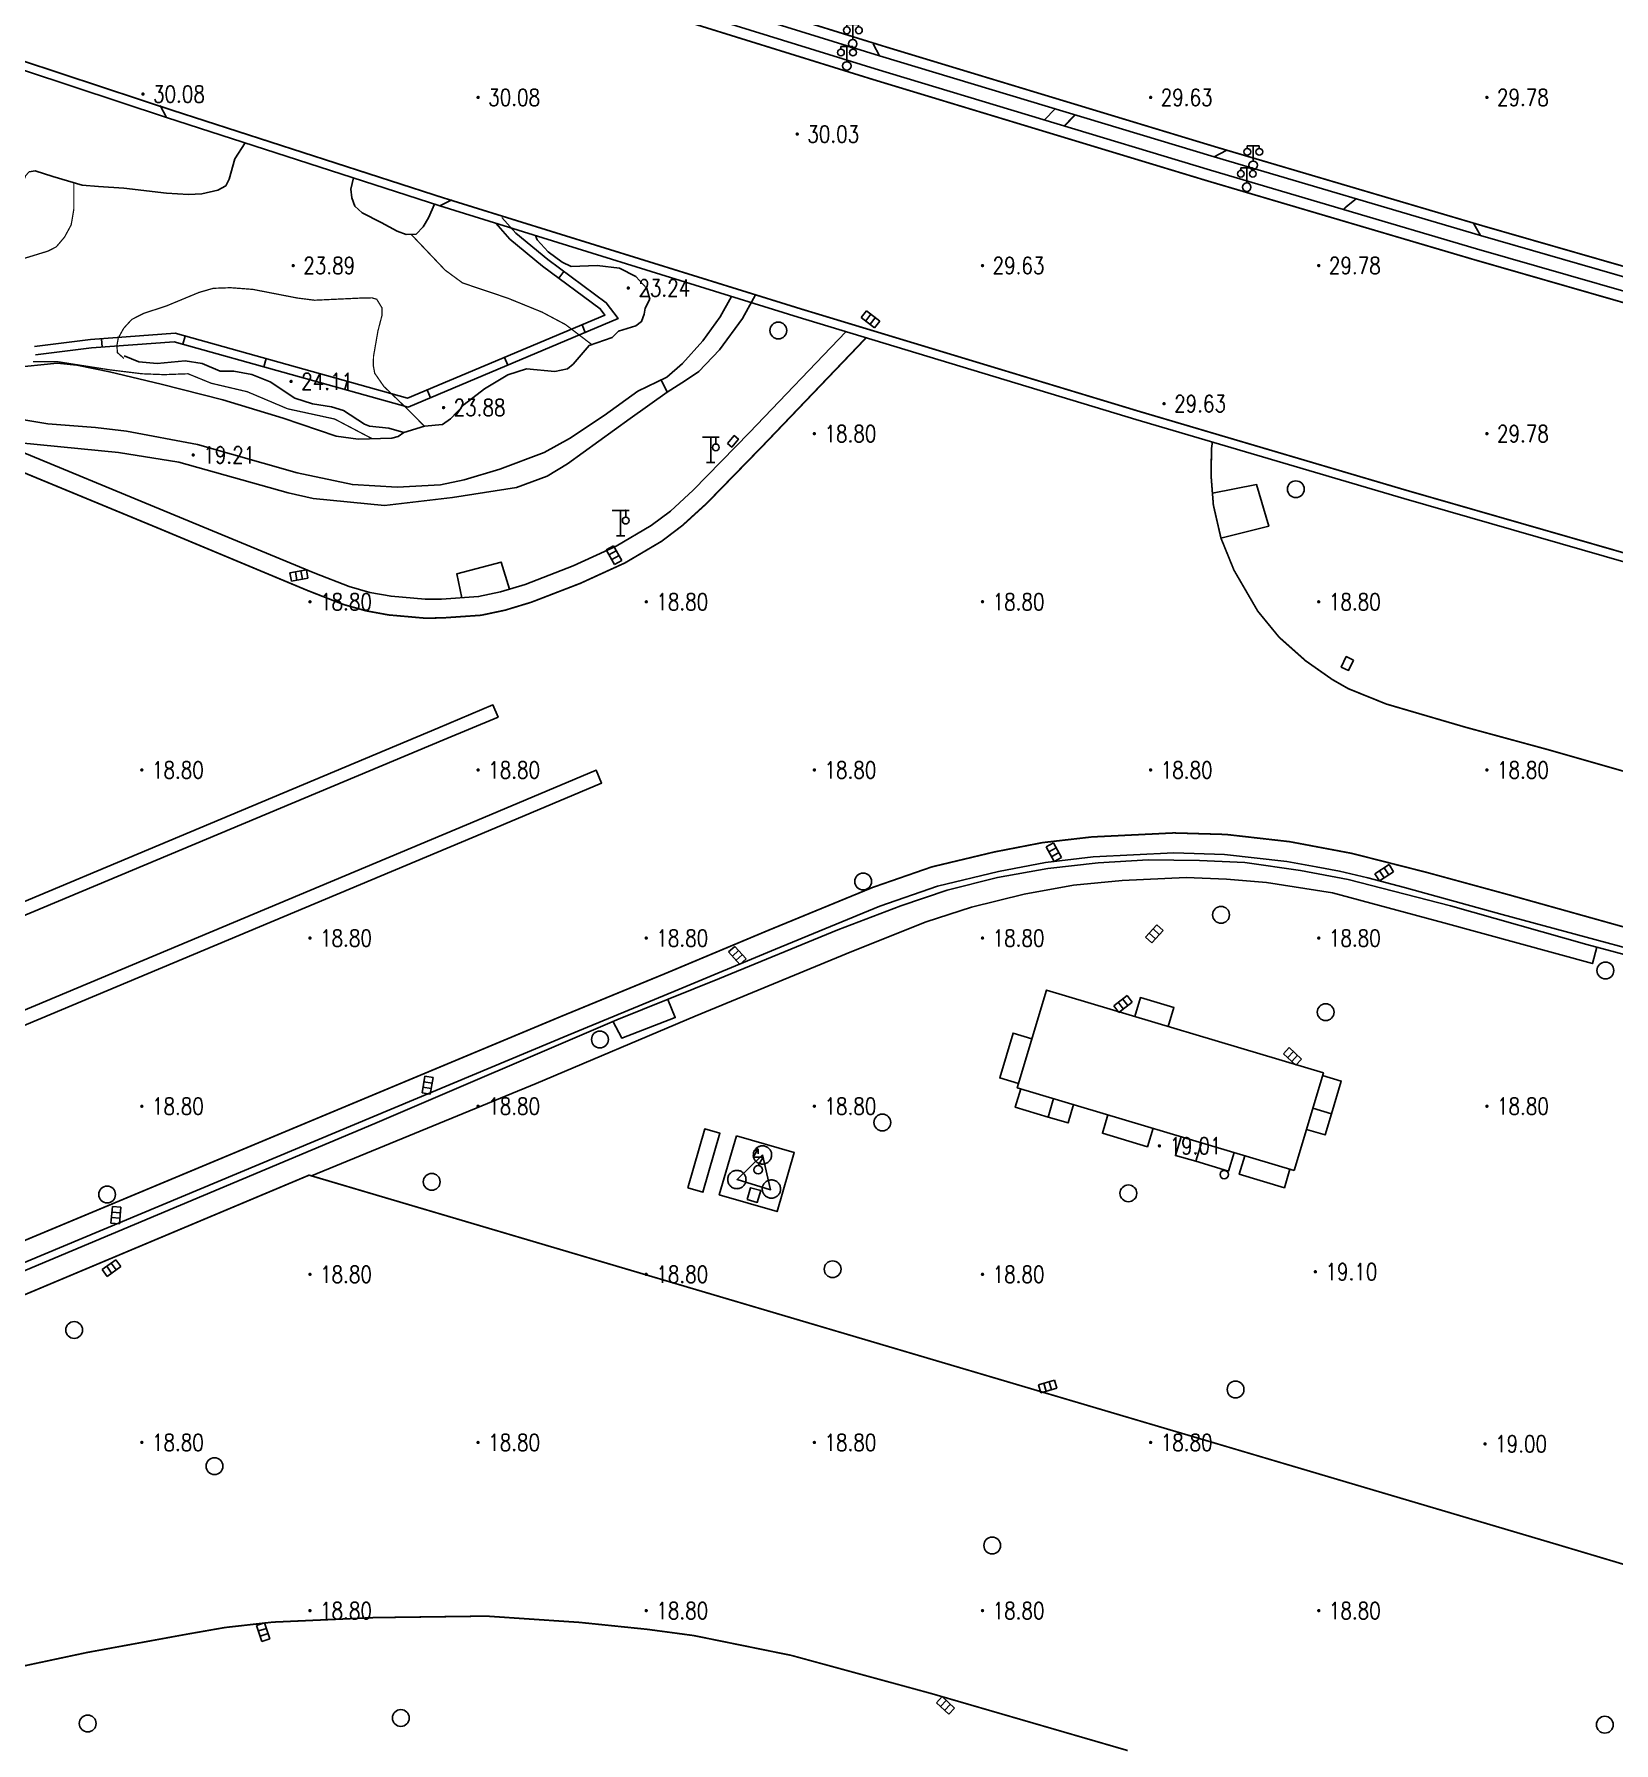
# Model space of a CAD drawing. Extents: x 404846 to 408477, y 3390929 to 3392894.
# Drawn here: x 405765 to 405858.9, y 3392216.5 to 3392318.1 of the extents above; entities that cross this region are included whole.
import ezdxf
from ezdxf.enums import TextEntityAlignment as Align

# ---------------------------------------------------------------- set-up
doc = ezdxf.new("R2010")
doc.units = 0
doc.header["$LTSCALE"] = 0.5
doc.header["$PDSIZE"] = 0.2
doc.layers.get('0').update_dxf_attribs({"linetype": 'CONTINUOUS'})
doc.layers.add('ASSIST', color=7, linetype='CONTINUOUS', plot=False)
for name, color, linetype in [('DGX', 2, 'CONTINUOUS'), ('DLDW', 11, 'CONTINUOUS'), ('DLSS', 4, 'CONTINUOUS'), ('DMTZ', 3, 'CONTINUOUS'), ('FZTZ', 7, 'CONTINUOUS'), ('GCD', 1, 'CONTINUOUS'), ('GXYZ', 2, 'CONTINUOUS'), ('JMD', 6, 'CONTINUOUS'), ('SXSS', 5, 'CONTINUOUS'), ('ZBTZ', 3, 'CONTINUOUS')]:
    doc.layers.add(name, color=color, linetype=linetype)
doc.styles.add('HZ', font='rs.shx', dxfattribs={"width": 0.8, "bigfont": 'hztxt.shx'})
doc.linetypes.add('10412', pattern='A,2,[158,AAA.SHX,S=1,R=0,X=0,Y=0],2,[151,AAA.SHX,S=1,R=0,X=0,Y=3],1e-11', length=4)
doc.linetypes.add('10421', pattern='A,2,[150,AAA.SHX,S=0.5,R=0,X=0,Y=0.5],1e-11', length=2)
doc.linetypes.add('10422', pattern='A,0.75,[150,AAA.SHX,S=0.5,R=0,X=0,Y=0.5],1.5,[177,AAA.SHX,S=1,R=0,X=0,Y=0.4],0.75', length=3)
doc.linetypes.add('1161', pattern='A,0,[149,AAA.SHX,S=0.15,R=0,X=0,Y=0],-1.6', length=1.6)
doc.linetypes.add('447', pattern='A,8,-1,[148,AAA.SHX,S=1,R=0,X=0,Y=0],-1', length=10)

# ---------------------------------------------------------------- blocks, each defined once
blk = doc.blocks.new('gc097')
for p, q in [((-0.7, 2), (-0.7, 2.3)), ((-0.7, 2.3), (0.7, 2.3)), ((0, 0.5), (0, 2.3)), ((0.7, 2.3), (0.7, 2))]:
    blk.add_line(p, q)
for centre, radius in [((-0.7, 1.6), 0.4), ((0, 0), 0.5), ((0.73, 1.6), 0.4)]:
    blk.add_circle(centre, radius)
blk = doc.blocks.new('gc063')
for p, q in [((-1, 3), (1, 3)), ((0, 0), (0, 3)), ((0.6, 3), (0.6, 2.2)), ((-0.5, 0), (0.5, 0))]:
    blk.add_line(p, q)
blk.add_circle((0.6, 1.8), 0.4)
blk.add_point((0.6, 3))
blk.add_point((0.6, 3))
blk = doc.blocks.new('GC200')
at = {"linetype": 'Continuous', "const_width": 0.2, "flags": 128}
blk.add_lwpolyline([(-0.1, 0, 1), (0.1, 0, 1)], format="xyb", close=True, dxfattribs=at)
blk = doc.blocks.new('gc170')
at = {"linetype": 'Continuous'}
blk.add_circle((0, 0), 0.5, dxfattribs=at)
blk = doc.blocks.new('gc188')
blk.add_circle((0, 0), 1)
blk = doc.blocks.new('gc041')
for p, q in [((-1, 0.5), (1, 0.5)), ((-1, -0.5), (-1, 0.5)), ((-0.33, 0.5), (-0.33, -0.5)), ((0.33, 0.5), (0.33, -0.5)), ((1, 0.5), (1, -0.5)), ((1, -0.5), (-1, -0.5))]:
    blk.add_line(p, q)
blk = doc.blocks.new('gc132')
at = {"linetype": 'Continuous'}
for points in [[(0, 2.5), (-0.58, 1.5)], [(0, 2.5), (-0.52, 2.2)], [(0, 2.5), (0, 1.9)], [(0.58, 1.5), (-0.58, 1.5)], [(0.58, 1.5), (0, 0.5)]]:
    blk.add_lwpolyline(points, dxfattribs=at)
blk.add_circle((0, 0), 0.5, dxfattribs=at)

msp = doc.modelspace()

# ---------------------------------------------------------------- linework, layer by layer
at = {"layer": 'ASSIST', "linetype": 'Continuous', "flags": 128}
for points, elevation in [([(405586.334, 3392399.766), (405594.993, 3392396.168), (405603.936, 3392392.546), (405613.609, 3392388.548), (405624.835, 3392383.996), (405641.602, 3392377.356), (405652.247, 3392373.251), (405665.832, 3392368.076), (405669.362, 3392366.782), (405682.343, 3392361.873), (405692.56, 3392358.126), (405707.851, 3392352.596), (405717.91, 3392349.063), (405723.832, 3392346.956), (405732.172, 3392344.03), (405740.444, 3392341.218), (405751.066, 3392337.558), (405761.236, 3392334.155), (405777.878, 3392328.654), (405794.009, 3392323.441), (405815.225, 3392316.851)], 30.059), ([(405669.087, 3392366.043), (405682.068, 3392361.135), (405692.291, 3392357.385), (405707.583, 3392351.833), (405717.641, 3392348.301), (405723.563, 3392346.193), (405731.908, 3392343.266), (405740.181, 3392340.453), (405750.809, 3392336.79), (405760.98, 3392333.387), (405777.626, 3392327.884), (405793.764, 3392322.669), (405814.984, 3392316.077), (405834.91, 3392310.059), (405850.747, 3392305.381), (405865.238, 3392301.211)], 29.824), ([(405745.902, 3392322.124), (405756.099, 3392318.712), (405772.821, 3392313.184), (405789.092, 3392307.926), (405810.397, 3392301.308), (405830.474, 3392295.229), (405846.415, 3392290.52), (405860.958, 3392286.335), (405877.443, 3392281.671), (405887.174, 3392279.001), (405893.033, 3392277.401), (405904.696, 3392274.224), (405915.207, 3392271.49), (405929.118, 3392267.896), (405942.097, 3392264.595), (405956.645, 3392260.98), (405977.202, 3392256.13)], 29.486), ([(405815.225, 3392316.851), (405835.143, 3392310.837), (405850.975, 3392306.161), (405865.463, 3392301.992), (405881.82, 3392297.375), (405891.478, 3392294.725), (405897.327, 3392293.128), (405908.889, 3392289.983), (405919.299, 3392287.276), (405933.198, 3392283.685), (405946.074, 3392280.408), (405960.483, 3392276.827), (405983.024, 3392271.39)], 29.419), ([(405825.259, 3392253.733), (405826.453, 3392253.384), (405826.778, 3392254.477)], 19.613), ([(405842.113, 3392253.928), (405841.744, 3392252.667), (405840.62, 3392252.984)], 19.371), ([(405834.048, 3392251.105), (405832.828, 3392251.442), (405833.18, 3392252.563)], 19.391)]:
    msp.add_lwpolyline(points, dxfattribs=dict(at, elevation=elevation))
at = {"layer": 'DGX', "linetype": 'Continuous', "const_width": 0.075, "flags": 128}
for points, elevation in [([(405767.312, 3392309.309), (405767.312, 3392307.718), (405767.156, 3392306.799), (405766.761, 3392306.071), (405766.267, 3392305.488), (405765.775, 3392305.237), (405764.183, 3392304.749)], 23.5), ([(405798.12, 3392299.678), (405796.56, 3392300.867), (405795.158, 3392301.61), (405793.129, 3392302.436), (405790.435, 3392303.344), (405789.399, 3392304.104), (405787.378, 3392306.23)], 23.5), ([(405788.162, 3392294.823), (405787.151, 3392295.847), (405785.752, 3392297.189), (405785.21, 3392297.972), (405785.127, 3392298.418), (405785.137, 3392298.973), (405785.4, 3392300.486), (405785.638, 3392301.4), (405785.648, 3392301.852), (405785.333, 3392302.368), (405785.055, 3392302.458), (405784.375, 3392302.444), (405781.641, 3392302.316), (405780.619, 3392302.444), (405777.959, 3392302.961), (405776.633, 3392303.061), (405775.612, 3392303.025), (405774.759, 3392302.78), (405772.864, 3392301.994), (405771.467, 3392301.531), (405770.764, 3392301.177), (405770.279, 3392300.646), (405769.954, 3392300.061), (405769.875, 3392299.606), (405769.908, 3392299.198), (405770.292, 3392298.855)], 24), ([(405764.88, 3392298.66), (405766.353, 3392298.66), (405769.429, 3392298.179), (405771.365, 3392297.942), (405772.682, 3392297.89), (405774.105, 3392297.942), (405775.484, 3392297.378), (405777.627, 3392296.874), (405780.024, 3392295.86), (405782.828, 3392295.249), (405785.048, 3392294.084)], 23.5)]:
    msp.add_lwpolyline(points, dxfattribs=dict(at, elevation=elevation))
at = {"layer": 'DLDW', "linetype": 'Continuous', "elevation": 19.791, "flags": 128}
msp.add_lwpolyline([(405808.272, 3392251.478), (405808.758, 3392249.415), (405806.765, 3392250.026), (405808.272, 3392251.478)], close=True, dxfattribs=at)
at = {"layer": 'DLSS', "linetype": 'Continuous'}
for p, q in [((405815.225, 3392316.851), (405814.847, 3392317.556)), ((405815.225, 3392316.851), (405835.143, 3392310.837)), ((405772.821, 3392313.184), (405772.457, 3392313.896)), ((405772.821, 3392313.184), (405789.092, 3392307.926)), ((405835.143, 3392310.837), (405835.848, 3392311.215)), ((405789.092, 3392307.926), (405789.804, 3392308.29)), ((405850.975, 3392306.161), (405850.588, 3392306.861)), ((405850.975, 3392306.161), (405865.463, 3392301.992))]:
    msp.add_line(p, q, dxfattribs=at)
at = {"layer": 'DLSS', "linetype": 'Continuous', "const_width": 0.1, "flags": 128}
for points, elevation in [([(405669.58, 3392367.368), (405682.562, 3392362.459), (405692.774, 3392358.713), (405708.059, 3392353.19), (405718.12, 3392349.658), (405724.042, 3392347.55), (405732.378, 3392344.626), (405740.648, 3392341.814), (405751.263, 3392338.148), (405761.432, 3392334.745), (405778.071, 3392329.245), (405794.196, 3392324.033), (405815.409, 3392317.444), (405835.314, 3392311.408), (405851.141, 3392306.732), (405865.628, 3392302.564)], 29.821), ([(405668.865, 3392365.446), (405681.846, 3392360.538), (405692.073, 3392356.787), (405707.374, 3392351.239), (405717.431, 3392347.708), (405723.353, 3392345.6), (405731.703, 3392342.671), (405739.978, 3392339.858), (405750.604, 3392336.177), (405760.776, 3392332.773), (405777.426, 3392327.27), (405793.569, 3392322.053), (405814.793, 3392315.46), (405834.719, 3392309.419), (405850.56, 3392304.74), (405865.054, 3392300.57)], 29.811), ([(405663.864, 3392352.014), (405676.843, 3392347.106), (405687.167, 3392343.319), (405702.627, 3392337.72), (405712.655, 3392334.199), (405718.579, 3392332.09), (405727.025, 3392329.128), (405735.334, 3392326.302), (405746.066, 3392322.615), (405756.262, 3392319.202), (405772.982, 3392313.675), (405789.248, 3392308.419), (405810.55, 3392301.802), (405830.621, 3392295.722), (405846.559, 3392291.014), (405861.1, 3392286.83)], 29.807), ([(405826.228, 3392312.681), (405826.862, 3392313.337)], 18.815), ([(405843.578, 3392308.346), (405842.983, 3392307.867), (405842.832, 3392307.719)], 18.884), ([(405772.262, 3392288.788), (405781.231, 3392285.045), (405783.343, 3392284.221), (405784.669, 3392283.848), (405786.034, 3392283.598), (405788.165, 3392283.409), (405789.217, 3392283.42), (405791.539, 3392283.579), (405792.968, 3392283.882), (405794.516, 3392284.351), (405797.439, 3392285.478), (405800.091, 3392286.691), (405802.277, 3392287.982), (405803.509, 3392288.918), (405804.935, 3392290.215), (405808.3, 3392293.668), (405814.037, 3392299.662), (405814.433, 3392300.086)], 18.862), ([(405850.057, 3392276.928), (405845.379, 3392278.298), (405843.115, 3392279.212), (405842.153, 3392279.763), (405840.581, 3392280.867), (405839.005, 3392282.267), (405837.73, 3392283.823), (405836.314, 3392286.263), (405835.541, 3392288.166), (405835.09, 3392290.13), (405834.959, 3392291.805), (405834.974, 3392293.471), (405835.033, 3392293.882)], 18.933), ([(405737.435, 3392281.55), (405763.477, 3392292.419), (405772.262, 3392288.788)], 18.454), ([(405850.057, 3392276.928), (405855.055, 3392275.569)], 18.79), ([(405855.055, 3392275.569), (405869.357, 3392271.477), (405869.437, 3392271.776)], 19.135), ([(405753.933, 3392242.026), (405796.265, 3392259.707), (405802.543, 3392262.291), (405808.585, 3392264.825), (405814.833, 3392267.394), (405818.345, 3392268.613), (405822.058, 3392269.5), (405824.933, 3392270.057), (405827.853, 3392270.393), (405832.728, 3392270.632), (405835.837, 3392270.542), (405839.628, 3392270.112), (405843.325, 3392269.416), (405847.755, 3392268.291), (405852.708, 3392266.94)], 19.046), ([(405852.708, 3392266.94), (405865.83, 3392263.266), (405888.429, 3392256.889)], 19.19), ([(405755.089, 3392239.257), (405781.306, 3392250.278), (405835.392, 3392234.278)], 18.762), ([(405917.301, 3392209.891), (405855.391, 3392228.354), (405835.392, 3392234.278)], 18.787), ([(405829.994, 3392216.056), (405818.345, 3392219.438), (405809.989, 3392221.715), (405804.187, 3392222.894), (405801.431, 3392223.264), (405797.397, 3392223.678), (405791.849, 3392224.051), (405785.155, 3392223.962), (405779.148, 3392223.694), (405776.302, 3392223.373)], 18.702), ([(405776.302, 3392223.373), (405774.025, 3392222.974), (405768.1, 3392221.888), (405764.438, 3392221.108), (405761.072, 3392220.209), (405757.731, 3392219.213), (405752.394, 3392217.388), (405748.406, 3392215.809), (405741.827, 3392213.03), (405733.218, 3392209.433), (405721.742, 3392204.62)], 18.766)]:
    msp.add_lwpolyline(points, dxfattribs=dict(at, elevation=elevation))
at = {"layer": 'DMTZ', "linetype": '10422', "flags": 128}
for points, elevation in [([(405759.815, 3392305.537), (405759.942, 3392305.051), (405760.429, 3392304.582), (405760.889, 3392304.502), (405761.35, 3392304.555), (405761.876, 3392304.914), (405762.499, 3392305.61), (405763.216, 3392306.855), (405764.134, 3392308.935), (405764.416, 3392309.689), (405764.655, 3392309.946), (405765.008, 3392310.003), (405766.06, 3392309.674), (405767.814, 3392309.163), (405768.782, 3392309.072), (405770.281, 3392308.985), (405772.826, 3392308.691), (405774.135, 3392308.605), (405774.923, 3392308.643), (405775.882, 3392308.863), (405776.35, 3392309.121), (405776.554, 3392309.518), (405776.885, 3392310.734), (405777.503, 3392311.671)], 23.162), ([(405807.866, 3392302.635), (405807.081, 3392301.224), (405805.716, 3392299.36), (405804.493, 3392298.068), (405803.697, 3392297.534), (405802.596, 3392296.857), (405802.238, 3392297.579)], 19.455)]:
    msp.add_lwpolyline(points, dxfattribs=dict(at, elevation=elevation))
at = {"layer": 'DMTZ', "linetype": '10421', "flags": 128}
for points, elevation in [([(405783.938, 3392309.591), (405783.781, 3392308.919), (405783.849, 3392308.401), (405784.022, 3392307.906), (405784.462, 3392307.506), (405785.602, 3392306.942), (405786.55, 3392306.422), (405787.07, 3392306.224), (405787.672, 3392306.236), (405788.09, 3392306.683), (405788.407, 3392307.211), (405788.763, 3392308.032)], 23.55), ([(405786.936, 3392294.454), (405786.057, 3392294.706), (405784.904, 3392294.828), (405784.61, 3392294.935), (405783.349, 3392295.761), (405782.643, 3392295.981), (405781.502, 3392296.144), (405780.462, 3392296.484), (405778.995, 3392297.464), (405777.905, 3392297.891), (405776.838, 3392298.093), (405776.02, 3392298.096), (405774.955, 3392298.548), (405773.931, 3392298.704), (405772.261, 3392298.556), (405771.171, 3392298.643), (405770.314, 3392299)], 24.128)]:
    msp.add_lwpolyline(points, dxfattribs=dict(at, elevation=elevation))
at = {"layer": 'DMTZ', "linetype": '10412', "flags": 128}
for points, elevation in [([(405794.765, 3392306.164), (405794.865, 3392305.917), (405795.52, 3392305.19), (405796.355, 3392304.58), (405796.9, 3392304.328), (405798.445, 3392304.387), (405799.772, 3392304.218), (405800.738, 3392303.736), (405801.401, 3392303.019), (405801.576, 3392302.373), (405801.299, 3392301.852), (405801.236, 3392301.494), (405801.081, 3392301.05), (405800.739, 3392300.796), (405799.705, 3392300.479), (405799.341, 3392300.101), (405797.958, 3392299.621), (405797.016, 3392298.517), (405796.677, 3392298.245), (405795.921, 3392298.074), (405794.232, 3392298.232), (405793.135, 3392297.875), (405791.736, 3392297.051), (405790.537, 3392296.113), (405789.718, 3392295.257), (405789.238, 3392294.933), (405788.162, 3392294.823), (405786.936, 3392294.454), (405786.605, 3392294.204), (405786.226, 3392294.121), (405784.22, 3392294.058), (405782.909, 3392294.232), (405779.769, 3392295.297), (405776.167, 3392296.4)], 23.405), ([(405776.167, 3392296.4), (405772.512, 3392297.318), (405769.438, 3392298.054), (405767.5, 3392298.444), (405766.329, 3392298.569), (405763.605, 3392298.29), (405761.75, 3392298.106), (405760.828, 3392298.132), (405760.462, 3392298.039), (405759.825, 3392297.045), (405759.323, 3392296.509), (405758.888, 3392296.22), (405757.424, 3392296.061), (405756.89, 3392295.861), (405756.228, 3392294.641), (405755.582, 3392294.271), (405754.713, 3392294.138), (405753.148, 3392294.153), (405751.438, 3392294.191), (405750.559, 3392293.996), (405749.27, 3392292.977), (405748.524, 3392292.771), (405747.611, 3392292.692), (405746.662, 3392292.71), (405745.763, 3392292.185), (405744.927, 3392291.301), (405744.244, 3392290.987), (405743.203, 3392290.726), (405740.65, 3392290.616), (405739.832, 3392290.507), (405738.895, 3392290.216), (405738.089, 3392289.865), (405736.251, 3392288.593), (405735.459, 3392288.271), (405733.168, 3392287.553), (405730.505, 3392286.263), (405729.549, 3392286.065), (405728.993, 3392286.21), (405728.097, 3392286.623), (405727.365, 3392287.275), (405727.023, 3392287.826), (405726.989, 3392288.439), (405727.105, 3392289.252), (405727.982, 3392291.471)], 23.623)]:
    msp.add_lwpolyline(points, dxfattribs=dict(at, elevation=elevation))
at = {"layer": 'DMTZ', "linetype": '10422', "flags": 128}
for points, elevation in [([(405806.719, 3392252.619), (405810.164, 3392251.619), (405809.144, 3392248.107), (405805.699, 3392249.108), (405806.719, 3392252.619)], 19.531), ([(405808.089, 3392251.991), (405808.134, 3392252.005), (405808.181, 3392252.015), (405808.228, 3392252.021), (405808.275, 3392252.023), (405808.323, 3392252.02), (405808.37, 3392252.014), (405808.416, 3392252.003), (405808.461, 3392251.989), (405808.505, 3392251.97), (405808.547, 3392251.948), (405808.587, 3392251.922), (405808.624, 3392251.893), (405808.659, 3392251.861), (405808.691, 3392251.826), (405808.72, 3392251.788), (405808.745, 3392251.748), (405808.767, 3392251.706), (405808.784, 3392251.662), (405808.799, 3392251.616), (405808.809, 3392251.57), (405808.814, 3392251.523), (405808.816, 3392251.475), (405808.814, 3392251.428), (405808.808, 3392251.381), (405808.797, 3392251.335), (405808.782, 3392251.289), (405808.764, 3392251.246), (405808.742, 3392251.204), (405808.716, 3392251.164), (405808.687, 3392251.126), (405808.655, 3392251.091), (405808.62, 3392251.06), (405808.582, 3392251.031), (405808.542, 3392251.006), (405808.499, 3392250.984), (405808.455, 3392250.966), (405808.41, 3392250.952), (405808.364, 3392250.942), (405808.317, 3392250.936), (405808.269, 3392250.934), (405808.222, 3392250.937), (405808.175, 3392250.943), (405808.128, 3392250.953), (405808.083, 3392250.968), (405808.039, 3392250.986), (405807.997, 3392251.009), (405807.958, 3392251.034), (405807.92, 3392251.063), (405807.885, 3392251.096), (405807.853, 3392251.131), (405807.825, 3392251.169), (405807.799, 3392251.209), (405807.778, 3392251.251), (405807.76, 3392251.295), (405807.746, 3392251.34), (405807.736, 3392251.387), (405807.73, 3392251.434), (405807.728, 3392251.481), (405807.73, 3392251.529), (405807.737, 3392251.576), (405807.747, 3392251.622), (405807.762, 3392251.667), (405807.78, 3392251.711), (405807.802, 3392251.753), (405807.828, 3392251.793), (405807.857, 3392251.83), (405807.889, 3392251.865), (405807.925, 3392251.897), (405807.962, 3392251.926), (405808.003, 3392251.951), (405808.045, 3392251.973), (405808.089, 3392251.991)], 19.791), ([(405806.565, 3392250.529), (405806.61, 3392250.543), (405806.657, 3392250.553), (405806.704, 3392250.559), (405806.751, 3392250.561), (405806.799, 3392250.559), (405806.846, 3392250.552), (405806.892, 3392250.542), (405806.937, 3392250.527), (405806.981, 3392250.509), (405807.023, 3392250.487), (405807.063, 3392250.461), (405807.1, 3392250.432), (405807.135, 3392250.4), (405807.167, 3392250.365), (405807.196, 3392250.327), (405807.221, 3392250.287), (405807.243, 3392250.244), (405807.261, 3392250.2), (405807.275, 3392250.155), (405807.285, 3392250.109), (405807.291, 3392250.061), (405807.292, 3392250.014), (405807.29, 3392249.967), (405807.284, 3392249.92), (405807.273, 3392249.873), (405807.259, 3392249.828), (405807.24, 3392249.784), (405807.218, 3392249.742), (405807.192, 3392249.702), (405807.163, 3392249.665), (405807.131, 3392249.63), (405807.096, 3392249.598), (405807.058, 3392249.57), (405807.018, 3392249.544), (405806.976, 3392249.523), (405806.932, 3392249.505), (405806.886, 3392249.491), (405806.84, 3392249.481), (405806.793, 3392249.475), (405806.745, 3392249.473), (405806.698, 3392249.475), (405806.651, 3392249.482), (405806.605, 3392249.492), (405806.559, 3392249.507), (405806.516, 3392249.525), (405806.474, 3392249.547), (405806.434, 3392249.573), (405806.396, 3392249.602), (405806.361, 3392249.634), (405806.329, 3392249.669), (405806.301, 3392249.707), (405806.275, 3392249.748), (405806.254, 3392249.79), (405806.236, 3392249.834), (405806.222, 3392249.879), (405806.212, 3392249.925), (405806.206, 3392249.973), (405806.204, 3392250.02), (405806.206, 3392250.067), (405806.213, 3392250.114), (405806.223, 3392250.161), (405806.238, 3392250.206), (405806.256, 3392250.25), (405806.278, 3392250.292), (405806.304, 3392250.332), (405806.333, 3392250.369), (405806.366, 3392250.404), (405806.401, 3392250.436), (405806.439, 3392250.464), (405806.479, 3392250.49), (405806.521, 3392250.511), (405806.565, 3392250.529)], 19.791), ([(405808.622, 3392249.965), (405808.667, 3392249.979), (405808.714, 3392249.989), (405808.761, 3392249.995), (405808.808, 3392249.996), (405808.856, 3392249.994), (405808.903, 3392249.988), (405808.949, 3392249.977), (405808.994, 3392249.963), (405809.038, 3392249.944), (405809.08, 3392249.922), (405809.12, 3392249.896), (405809.157, 3392249.867), (405809.192, 3392249.835), (405809.224, 3392249.8), (405809.253, 3392249.762), (405809.278, 3392249.722), (405809.3, 3392249.68), (405809.318, 3392249.636), (405809.332, 3392249.59), (405809.342, 3392249.544), (405809.348, 3392249.497), (405809.349, 3392249.449), (405809.347, 3392249.402), (405809.341, 3392249.355), (405809.33, 3392249.308), (405809.316, 3392249.263), (405809.297, 3392249.22), (405809.275, 3392249.178), (405809.249, 3392249.138), (405809.22, 3392249.1), (405809.188, 3392249.065), (405809.153, 3392249.033), (405809.115, 3392249.005), (405809.075, 3392248.979), (405809.033, 3392248.958), (405808.989, 3392248.94), (405808.943, 3392248.926), (405808.897, 3392248.916), (405808.85, 3392248.91), (405808.802, 3392248.908), (405808.755, 3392248.91), (405808.708, 3392248.917), (405808.662, 3392248.927), (405808.616, 3392248.942), (405808.573, 3392248.96), (405808.531, 3392248.982), (405808.491, 3392249.008), (405808.453, 3392249.037), (405808.418, 3392249.07), (405808.386, 3392249.105), (405808.358, 3392249.143), (405808.333, 3392249.183), (405808.311, 3392249.225), (405808.293, 3392249.269), (405808.279, 3392249.314), (405808.269, 3392249.361), (405808.263, 3392249.408), (405808.261, 3392249.455), (405808.263, 3392249.503), (405808.27, 3392249.55), (405808.28, 3392249.596), (405808.295, 3392249.641), (405808.313, 3392249.685), (405808.336, 3392249.727), (405808.361, 3392249.767), (405808.39, 3392249.804), (405808.423, 3392249.839), (405808.458, 3392249.871), (405808.496, 3392249.9), (405808.536, 3392249.925), (405808.578, 3392249.947), (405808.622, 3392249.965)], 19.791)]:
    msp.add_lwpolyline(points, close=True, dxfattribs=dict(at, elevation=elevation))
at = {"layer": 'FZTZ', "linetype": 'Continuous', "flags": 128}
for points, elevation in [([(405806.187, 3392293.793), (405806.589, 3392294.269), (405806.843, 3392294.055), (405806.441, 3392293.578), (405806.187, 3392293.793)], 20.003), ([(405843.419, 3392280.917), (405843.128, 3392280.297), (405842.699, 3392280.499), (405842.99, 3392281.119), (405843.419, 3392280.917)], 19.746), ([(405807.355, 3392248.831), (405807.559, 3392249.533), (405808.165, 3392249.357), (405807.961, 3392248.655), (405807.355, 3392248.831)], 20.853)]:
    msp.add_lwpolyline(points, close=True, dxfattribs=dict(at, elevation=elevation))
at = {"layer": 'JMD', "linetype": '447', "flags": 128}
for points, elevation in [([(405857.301, 3392264.002), (405849.187, 3392266.292), (405843.102, 3392267.863), (405840.269, 3392268.402), (405836.966, 3392268.864), (405834.268, 3392269.002), (405831.202, 3392269.025), (405828.236, 3392268.863), (405825.25, 3392268.512), (405822.246, 3392267.974), (405819.253, 3392267.22), (405816.503, 3392266.29)], 21.785), ([(405816.503, 3392266.29), (405812.762, 3392264.878), (405805.715, 3392261.965), (405799.605, 3392259.524), (405785.217, 3392253.344), (405757.973, 3392241.903), (405742.912, 3392235.692), (405713.201, 3392223.206), (405684.653, 3392211.389)], 21.801), ([(405886.313, 3392256.182), (405881, 3392257.618), (405868.93, 3392260.881), (405857.301, 3392264.002)], 21.736), ([(405799.38, 3392259.428), (405799.9, 3392258.431), (405803.088, 3392259.652), (405802.635, 3392260.735)], 21.423)]:
    msp.add_lwpolyline(points, dxfattribs=dict(at, elevation=elevation))
at = {"layer": 'JMD', "linetype": 'Continuous', "flags": 128}
for points, elevation in [([(405839.894, 3392250.555), (405823.425, 3392255.48), (405825.162, 3392261.288), (405841.631, 3392256.363), (405839.894, 3392250.555)], 25.359), ([(405803.832, 3392249.519), (405804.842, 3392253.031), (405805.744, 3392252.772), (405804.734, 3392249.26), (405803.832, 3392249.519)], 21.327)]:
    msp.add_lwpolyline(points, close=True, dxfattribs=dict(at, elevation=elevation))
for points, elevation in [([(405830.413, 3392259.717), (405830.75, 3392260.843), (405832.738, 3392260.249), (405832.401, 3392259.123)], 23.277), ([(405824.296, 3392258.391), (405823.182, 3392258.724), (405822.386, 3392256.061), (405823.499, 3392255.728)], 23.745), ([(405823.632, 3392255.418), (405823.303, 3392254.318), (405825.259, 3392253.733), (405825.588, 3392254.833)], 23.361), ([(405841.584, 3392256.208), (405842.696, 3392255.875), (405842.113, 3392253.928), (405841.002, 3392254.261)], 23.04), ([(405828.817, 3392253.867), (405828.489, 3392252.767), (405831.171, 3392251.965), (405831.5, 3392253.065)], 23.473), ([(405834.377, 3392252.205), (405834.048, 3392251.105), (405835.992, 3392250.523), (405836.321, 3392251.623)], 23.249), ([(405836.959, 3392251.432), (405836.63, 3392250.332), (405839.317, 3392249.529), (405839.646, 3392250.629)], 23.448)]:
    msp.add_lwpolyline(points, dxfattribs=dict(at, elevation=elevation))
at = {"layer": 'SXSS', "linetype": 'Continuous'}
for p, q in [((405796.165, 3392303.626), (405796.461, 3392304.028)), ((405773.932, 3392300.188), (405773.797, 3392299.706)), ((405797.54, 3392300.862), (405797.734, 3392300.401)), ((405768.967, 3392300.026), (405769.004, 3392299.527)), ((405778.747, 3392298.842), (405778.613, 3392298.36)), ((405792.933, 3392298.919), (405793.127, 3392298.459)), ((405783.563, 3392297.495), (405783.428, 3392297.014)), ((405788.326, 3392296.977), (405788.52, 3392296.516))]:
    msp.add_line(p, q, dxfattribs=at)
at = {"layer": 'SXSS', "linetype": '10422', "elevation": 24.055, "flags": 128}
msp.add_lwpolyline([(405792.778, 3392307.229), (405793.594, 3392306.308), (405795.505, 3392304.733), (405798.982, 3392302.17), (405799.679, 3392301.221), (405787.199, 3392295.959), (405773.291, 3392299.848), (405768.36, 3392299.479), (405765.029, 3392299.074)], dxfattribs=at)
at = {"layer": 'SXSS', "color": 7, "linetype": 'Continuous', "elevation": 24.055, "flags": 128}
msp.add_lwpolyline([(405792.404, 3392306.897), (405793.246, 3392305.947), (405795.197, 3392304.339), (405798.624, 3392301.813), (405798.901, 3392301.436), (405787.166, 3392296.488), (405773.341, 3392300.353), (405768.311, 3392299.977), (405764.969, 3392299.57)], dxfattribs=at)
at = {"layer": 'ZBTZ', "linetype": '1161', "flags": 128}
for points, elevation in [([(405825.037, 3392313.041), (405825.671, 3392313.697)], 18.813), ([(405770.445, 3392294.52), (405774.665, 3392293.743), (405780.597, 3392292.051), (405783.884, 3392291.348), (405786.55, 3392291.197), (405789.13, 3392291.344), (405790.52, 3392291.64), (405792.657, 3392292.273), (405795.283, 3392293.252), (405796.791, 3392294.086), (405798.851, 3392295.464), (405800.867, 3392296.899), (405802.574, 3392297.745), (405803.524, 3392298.544), (405804.733, 3392299.893), (405805.753, 3392301.321), (405806.439, 3392302.537)], 19.354), ([(405772.679, 3392289.796), (405781.648, 3392286.083), (405783.699, 3392285.283), (405784.922, 3392284.939), (405786.184, 3392284.708), (405788.209, 3392284.528), (405789.173, 3392284.539), (405791.384, 3392284.69), (405792.689, 3392284.966), (405794.152, 3392285.409), (405797.005, 3392286.509), (405799.572, 3392287.684), (405801.652, 3392288.912), (405802.793, 3392289.779), (405804.158, 3392291.02), (405807.495, 3392294.445), (405813.224, 3392300.431), (405813.24, 3392300.447)], 18.873), ([(405730.698, 3392282.417), (405731.166, 3392281.201), (405753.711, 3392290.481), (405761.263, 3392293.474), (405762.885, 3392293.963), (405769.977, 3392293.262), (405773.553, 3392292.682), (405780.069, 3392290.866), (405781.54, 3392290.533), (405785.801, 3392290.099), (405789.842, 3392290.584), (405793.634, 3392291.179), (405795.466, 3392291.851), (405796.675, 3392292.592), (405800.396, 3392295.274), (405802.596, 3392296.857)], 19.094), ([(405727.982, 3392291.471), (405726.57, 3392290.348), (405725.942, 3392289.506), (405725.269, 3392288.276), (405724.706, 3392286.673), (405724.455, 3392285.399), (405724.61, 3392284.711), (405724.884, 3392284.207), (405725.378, 3392283.644), (405726.096, 3392283.028), (405726.928, 3392282.463), (405727.889, 3392282.056), (405728.379, 3392282.042), (405729.285, 3392282.171), (405731.187, 3392282.502), (405732.066, 3392282.767), (405734.88, 3392283.939), (405736.707, 3392284.579), (405737.54, 3392284.951), (405738.731, 3392285.732), (405740.067, 3392286.258), (405742.406, 3392286.92), (405744.165, 3392288.124), (405746.456, 3392288.965), (405749.596, 3392289.931), (405750.512, 3392290.138), (405750.989, 3392290.349), (405751.695, 3392291.404), (405752.444, 3392291.855), (405753.901, 3392292.258), (405755.98, 3392292.566), (405757.224, 3392292.898), (405758.275, 3392293.318), (405759.68, 3392294.251), (405760.196, 3392294.504), (405761.841, 3392294.663), (405762.296, 3392294.777), (405762.947, 3392295.174), (405763.328, 3392295.28), (405763.86, 3392295.287), (405765.77, 3392294.965), (405768.602, 3392294.738), (405770.445, 3392294.52)], 19.845), ([(405736.973, 3392282.481), (405763.589, 3392293.553), (405772.679, 3392289.796)], 18.659), ([(405835.541, 3392288.166), (405838.385, 3392288.868), (405837.664, 3392291.35), (405835.035, 3392290.831)], 18.999), ([(405790.391, 3392284.622), (405790.095, 3392286.044), (405792.738, 3392286.744), (405793.227, 3392285.129)], 19.079), ([(405746.769, 3392259.189), (405788.968, 3392276.863), (405792.242, 3392278.243), (405792.544, 3392277.526), (405789.269, 3392276.145), (405747.066, 3392258.477)], 18.84), ([(405749.069, 3392253.678), (405791.275, 3392271.374), (405798.375, 3392274.368), (405798.698, 3392273.601), (405791.598, 3392270.607), (405749.386, 3392252.918)], 18.858), ([(405762.084, 3392244.134), (405796.72, 3392258.609), (405802.999, 3392261.193), (405809.041, 3392263.728), (405815.254, 3392266.281), (405818.679, 3392267.471), (405822.309, 3392268.338), (405825.115, 3392268.881), (405827.95, 3392269.207), (405832.739, 3392269.442), (405835.753, 3392269.355), (405839.451, 3392268.935)], 19.002), ([(405852.262, 3392265.777), (405846.458, 3392267.392), (405844.269, 3392267.958), (405842.589, 3392268.35), (405841.212, 3392268.609), (405839.451, 3392268.935)], 19.194), ([(405838.247, 3392267.687), (405835.877, 3392267.892), (405833.481, 3392267.989), (405829.662, 3392267.794), (405826.769, 3392267.516), (405823.845, 3392266.998), (405820.7, 3392266.216), (405817.998, 3392265.336), (405813.579, 3392263.576), (405804.262, 3392259.726), (405794.804, 3392255.723), (405781.447, 3392250.236)], 18.998), ([(405838.247, 3392267.687), (405842.183, 3392267.071), (405848.801, 3392265.294), (405857.634, 3392262.858), (405857.889, 3392263.844)], 19.035), ([(405852.262, 3392265.777), (405865.496, 3392262.214)], 19.321)]:
    msp.add_lwpolyline(points, dxfattribs=dict(at, elevation=elevation))

# ---------------------------------------------------------------- block references
at = {"layer": 'DLDW', "linetype": 'Continuous', "xscale": 0.5, "yscale": 0.5}
for name, p in [('gc097', (405813.642, 3392317.569, 30.293)), ('gc097', (405813.29, 3392316.25, 30.293)), ('gc097', (405837.458, 3392310.346, 30.331)), ('gc097', (405837.075, 3392309.039, 30.331)), ('gc132', (405808.017, 3392250.599))]:
    msp.add_blockref(name, p, dxfattribs=at)
at = {"layer": 'DLSS', "linetype": 'Continuous', "xscale": 0.5, "yscale": 0.5}
for p in [(405805.197, 3392292.664, 18.946), (405799.837, 3392288.31, 18.967)]:
    msp.add_blockref('gc063', p, dxfattribs=at)
at = {"layer": 'GCD', "linetype": 'Continuous'}
ref = msp.add_blockref('GC200', (405771.424, 3392314.577, 30.081), dxfattribs=dict(at, xscale=0.5, yscale=0.5, zscale=0.5))
ref.add_attrib('height', '30.08', dxfattribs={"linetype": 'Continuous', "height": 1, "style": 'HZ', "width": 0.8}).set_placement((405772.024, 3392314.577, 30.081), align=Align.MIDDLE_LEFT)
ref = msp.add_blockref('GC200', (405791.358, 3392314.379, 30.081), dxfattribs=dict(at, xscale=0.5, yscale=0.5, zscale=0.5))
ref.add_attrib('height', '30.08', dxfattribs={"linetype": 'Continuous', "height": 1, "style": 'HZ', "width": 0.8}).set_placement((405791.958, 3392314.379, 30.081), align=Align.MIDDLE_LEFT)
ref = msp.add_blockref('GC200', (405831.358, 3392314.379, 29.629), dxfattribs=dict(at, xscale=0.5, yscale=0.5, zscale=0.5))
ref.add_attrib('height', '29.63', dxfattribs={"linetype": 'Continuous', "height": 1, "style": 'HZ', "width": 0.8}).set_placement((405831.958, 3392314.379, 29.629), align=Align.MIDDLE_LEFT)
ref = msp.add_blockref('GC200', (405851.358, 3392314.379, 29.777), dxfattribs=dict(at, xscale=0.5, yscale=0.5, zscale=0.5))
ref.add_attrib('height', '29.78', dxfattribs={"linetype": 'Continuous', "height": 1, "style": 'HZ', "width": 0.8}).set_placement((405851.958, 3392314.379, 29.777), align=Align.MIDDLE_LEFT)
ref = msp.add_blockref('GC200', (405810.339, 3392312.197, 30.026), dxfattribs=dict(at, xscale=0.5, yscale=0.5, zscale=0.5))
ref.add_attrib('height', '30.03', dxfattribs={"linetype": 'Continuous', "height": 1, "style": 'HZ', "width": 0.8}).set_placement((405810.939, 3392312.197, 30.026), align=Align.MIDDLE_LEFT)
ref = msp.add_blockref('GC200', (405780.361, 3392304.376, 23.892), dxfattribs=dict(at, xscale=0.5, yscale=0.5, zscale=0.5))
ref.add_attrib('height', '23.89', dxfattribs={"linetype": 'Continuous', "height": 1, "style": 'HZ', "width": 0.8}).set_placement((405780.961, 3392304.376, 23.892), align=Align.MIDDLE_LEFT)
ref = msp.add_blockref('GC200', (405821.358, 3392304.379, 29.629), dxfattribs=dict(at, xscale=0.5, yscale=0.5, zscale=0.5))
ref.add_attrib('height', '29.63', dxfattribs={"linetype": 'Continuous', "height": 1, "style": 'HZ', "width": 0.8}).set_placement((405821.958, 3392304.379, 29.629), align=Align.MIDDLE_LEFT)
ref = msp.add_blockref('GC200', (405841.358, 3392304.379, 29.777), dxfattribs=dict(at, xscale=0.5, yscale=0.5, zscale=0.5))
ref.add_attrib('height', '29.78', dxfattribs={"linetype": 'Continuous', "height": 1, "style": 'HZ', "width": 0.8}).set_placement((405841.958, 3392304.379, 29.777), align=Align.MIDDLE_LEFT)
ref = msp.add_blockref('GC200', (405800.29, 3392303.039, 23.24), dxfattribs=dict(at, xscale=0.5, yscale=0.5, zscale=0.5))
ref.add_attrib('height', '23.24', dxfattribs={"linetype": 'Continuous', "height": 1, "style": 'HZ', "width": 0.8}).set_placement((405800.89, 3392303.039, 23.24), align=Align.MIDDLE_LEFT)
ref = msp.add_blockref('GC200', (405780.235, 3392297.486, 24.113), dxfattribs=dict(at, xscale=0.5, yscale=0.5, zscale=0.5))
ref.add_attrib('height', '24.11', dxfattribs={"linetype": 'Continuous', "height": 1, "style": 'HZ', "width": 0.8}).set_placement((405780.835, 3392297.486, 24.113), align=Align.MIDDLE_LEFT)
ref = msp.add_blockref('GC200', (405789.303, 3392295.931, 23.877), dxfattribs=dict(at, xscale=0.5, yscale=0.5, zscale=0.5))
ref.add_attrib('height', '23.88', dxfattribs={"linetype": 'Continuous', "height": 1, "style": 'HZ', "width": 0.8}).set_placement((405789.903, 3392295.931, 23.877), align=Align.MIDDLE_LEFT)
ref = msp.add_blockref('GC200', (405832.156, 3392296.163, 29.629), dxfattribs=dict(at, xscale=0.5, yscale=0.5, zscale=0.5))
ref.add_attrib('height', '29.63', dxfattribs={"linetype": 'Continuous', "height": 1, "style": 'HZ', "width": 0.8}).set_placement((405832.756, 3392296.163, 29.629), align=Align.MIDDLE_LEFT)
ref = msp.add_blockref('GC200', (405811.358, 3392294.379, 18.8), dxfattribs=dict(at, xscale=0.5, yscale=0.5, zscale=0.5))
ref.add_attrib('height', '18.80', dxfattribs={"linetype": 'Continuous', "height": 1, "style": 'HZ', "width": 0.8}).set_placement((405811.958, 3392294.379, 18.8), align=Align.MIDDLE_LEFT)
ref = msp.add_blockref('GC200', (405851.358, 3392294.379, 29.777), dxfattribs=dict(at, xscale=0.5, yscale=0.5, zscale=0.5))
ref.add_attrib('height', '29.78', dxfattribs={"linetype": 'Continuous', "height": 1, "style": 'HZ', "width": 0.8}).set_placement((405851.958, 3392294.379, 29.777), align=Align.MIDDLE_LEFT)
ref = msp.add_blockref('GC200', (405774.414, 3392293.114, 19.214), dxfattribs=dict(at, xscale=0.5, yscale=0.5, zscale=0.5))
ref.add_attrib('height', '19.21', dxfattribs={"linetype": 'Continuous', "height": 1, "style": 'HZ', "width": 0.8}).set_placement((405775.014, 3392293.114, 19.214), align=Align.MIDDLE_LEFT)
ref = msp.add_blockref('GC200', (405781.358, 3392284.379, 18.8), dxfattribs=dict(at, xscale=0.5, yscale=0.5, zscale=0.5))
ref.add_attrib('height', '18.80', dxfattribs={"linetype": 'Continuous', "height": 1, "style": 'HZ', "width": 0.8}).set_placement((405781.958, 3392284.379, 18.8), align=Align.MIDDLE_LEFT)
ref = msp.add_blockref('GC200', (405801.358, 3392284.379, 18.8), dxfattribs=dict(at, xscale=0.5, yscale=0.5, zscale=0.5))
ref.add_attrib('height', '18.80', dxfattribs={"linetype": 'Continuous', "height": 1, "style": 'HZ', "width": 0.8}).set_placement((405801.958, 3392284.379, 18.8), align=Align.MIDDLE_LEFT)
ref = msp.add_blockref('GC200', (405821.358, 3392284.379, 18.8), dxfattribs=dict(at, xscale=0.5, yscale=0.5, zscale=0.5))
ref.add_attrib('height', '18.80', dxfattribs={"linetype": 'Continuous', "height": 1, "style": 'HZ', "width": 0.8}).set_placement((405821.958, 3392284.379, 18.8), align=Align.MIDDLE_LEFT)
ref = msp.add_blockref('GC200', (405841.358, 3392284.379, 18.8), dxfattribs=dict(at, xscale=0.5, yscale=0.5, zscale=0.5))
ref.add_attrib('height', '18.80', dxfattribs={"linetype": 'Continuous', "height": 1, "style": 'HZ', "width": 0.8}).set_placement((405841.958, 3392284.379, 18.8), align=Align.MIDDLE_LEFT)
ref = msp.add_blockref('GC200', (405771.358, 3392274.379, 18.8), dxfattribs=dict(at, xscale=0.5, yscale=0.5, zscale=0.5))
ref.add_attrib('height', '18.80', dxfattribs={"linetype": 'Continuous', "height": 1, "style": 'HZ', "width": 0.8}).set_placement((405771.958, 3392274.379, 18.8), align=Align.MIDDLE_LEFT)
ref = msp.add_blockref('GC200', (405791.358, 3392274.379, 18.8), dxfattribs=dict(at, xscale=0.5, yscale=0.5, zscale=0.5))
ref.add_attrib('height', '18.80', dxfattribs={"linetype": 'Continuous', "height": 1, "style": 'HZ', "width": 0.8}).set_placement((405791.958, 3392274.379, 18.8), align=Align.MIDDLE_LEFT)
ref = msp.add_blockref('GC200', (405811.358, 3392274.379, 18.8), dxfattribs=dict(at, xscale=0.5, yscale=0.5, zscale=0.5))
ref.add_attrib('height', '18.80', dxfattribs={"linetype": 'Continuous', "height": 1, "style": 'HZ', "width": 0.8}).set_placement((405811.958, 3392274.379, 18.8), align=Align.MIDDLE_LEFT)
ref = msp.add_blockref('GC200', (405831.358, 3392274.379, 18.8), dxfattribs=dict(at, xscale=0.5, yscale=0.5, zscale=0.5))
ref.add_attrib('height', '18.80', dxfattribs={"linetype": 'Continuous', "height": 1, "style": 'HZ', "width": 0.8}).set_placement((405831.958, 3392274.379, 18.8), align=Align.MIDDLE_LEFT)
ref = msp.add_blockref('GC200', (405851.358, 3392274.379, 18.8), dxfattribs=dict(at, xscale=0.5, yscale=0.5, zscale=0.5))
ref.add_attrib('height', '18.80', dxfattribs={"linetype": 'Continuous', "height": 1, "style": 'HZ', "width": 0.8}).set_placement((405851.958, 3392274.379, 18.8), align=Align.MIDDLE_LEFT)
ref = msp.add_blockref('GC200', (405781.358, 3392264.379, 18.8), dxfattribs=dict(at, xscale=0.5, yscale=0.5, zscale=0.5))
ref.add_attrib('height', '18.80', dxfattribs={"linetype": 'Continuous', "height": 1, "style": 'HZ', "width": 0.8}).set_placement((405781.958, 3392264.379, 18.8), align=Align.MIDDLE_LEFT)
ref = msp.add_blockref('GC200', (405801.358, 3392264.379, 18.8), dxfattribs=dict(at, xscale=0.5, yscale=0.5, zscale=0.5))
ref.add_attrib('height', '18.80', dxfattribs={"linetype": 'Continuous', "height": 1, "style": 'HZ', "width": 0.8}).set_placement((405801.958, 3392264.379, 18.8), align=Align.MIDDLE_LEFT)
ref = msp.add_blockref('GC200', (405821.358, 3392264.379, 18.8), dxfattribs=dict(at, xscale=0.5, yscale=0.5, zscale=0.5))
ref.add_attrib('height', '18.80', dxfattribs={"linetype": 'Continuous', "height": 1, "style": 'HZ', "width": 0.8}).set_placement((405821.958, 3392264.379, 18.8), align=Align.MIDDLE_LEFT)
ref = msp.add_blockref('GC200', (405841.358, 3392264.379, 18.8), dxfattribs=dict(at, xscale=0.5, yscale=0.5, zscale=0.5))
ref.add_attrib('height', '18.80', dxfattribs={"linetype": 'Continuous', "height": 1, "style": 'HZ', "width": 0.8}).set_placement((405841.958, 3392264.379, 18.8), align=Align.MIDDLE_LEFT)
ref = msp.add_blockref('GC200', (405771.358, 3392254.379, 18.8), dxfattribs=dict(at, xscale=0.5, yscale=0.5, zscale=0.5))
ref.add_attrib('height', '18.80', dxfattribs={"linetype": 'Continuous', "height": 1, "style": 'HZ', "width": 0.8}).set_placement((405771.958, 3392254.379, 18.8), align=Align.MIDDLE_LEFT)
ref = msp.add_blockref('GC200', (405791.358, 3392254.379, 18.8), dxfattribs=dict(at, xscale=0.5, yscale=0.5, zscale=0.5))
ref.add_attrib('height', '18.80', dxfattribs={"linetype": 'Continuous', "height": 1, "style": 'HZ', "width": 0.8}).set_placement((405791.958, 3392254.379, 18.8), align=Align.MIDDLE_LEFT)
ref = msp.add_blockref('GC200', (405811.358, 3392254.379, 18.8), dxfattribs=dict(at, xscale=0.5, yscale=0.5, zscale=0.5))
ref.add_attrib('height', '18.80', dxfattribs={"linetype": 'Continuous', "height": 1, "style": 'HZ', "width": 0.8}).set_placement((405811.958, 3392254.379, 18.8), align=Align.MIDDLE_LEFT)
ref = msp.add_blockref('GC200', (405851.358, 3392254.379, 18.8), dxfattribs=dict(at, xscale=0.5, yscale=0.5, zscale=0.5))
ref.add_attrib('height', '18.80', dxfattribs={"linetype": 'Continuous', "height": 1, "style": 'HZ', "width": 0.8}).set_placement((405851.958, 3392254.379, 18.8), align=Align.MIDDLE_LEFT)
ref = msp.add_blockref('GC200', (405831.883, 3392252.021, 19.006), dxfattribs=dict(at, xscale=0.5, yscale=0.5, zscale=0.5))
ref.add_attrib('height', '19.01', dxfattribs={"linetype": 'Continuous', "height": 1, "style": 'HZ', "width": 0.8}).set_placement((405832.483, 3392252.021, 19.006), align=Align.MIDDLE_LEFT)
ref = msp.add_blockref('GC200', (405781.358, 3392244.379, 18.8), dxfattribs=dict(at, xscale=0.5, yscale=0.5, zscale=0.5))
ref.add_attrib('height', '18.80', dxfattribs={"linetype": 'Continuous', "height": 1, "style": 'HZ', "width": 0.8}).set_placement((405781.958, 3392244.379, 18.8), align=Align.MIDDLE_LEFT)
ref = msp.add_blockref('GC200', (405801.358, 3392244.379, 18.8), dxfattribs=dict(at, xscale=0.5, yscale=0.5, zscale=0.5))
ref.add_attrib('height', '18.80', dxfattribs={"linetype": 'Continuous', "height": 1, "style": 'HZ', "width": 0.8}).set_placement((405801.958, 3392244.379, 18.8), align=Align.MIDDLE_LEFT)
ref = msp.add_blockref('GC200', (405821.358, 3392244.379, 18.8), dxfattribs=dict(at, xscale=0.5, yscale=0.5, zscale=0.5))
ref.add_attrib('height', '18.80', dxfattribs={"linetype": 'Continuous', "height": 1, "style": 'HZ', "width": 0.8}).set_placement((405821.958, 3392244.379, 18.8), align=Align.MIDDLE_LEFT)
ref = msp.add_blockref('GC200', (405841.155, 3392244.534, 19.103), dxfattribs=dict(at, xscale=0.5, yscale=0.5, zscale=0.5))
ref.add_attrib('height', '19.10', dxfattribs={"linetype": 'Continuous', "height": 1, "style": 'HZ', "width": 0.8}).set_placement((405841.755, 3392244.534, 19.103), align=Align.MIDDLE_LEFT)
ref = msp.add_blockref('GC200', (405771.358, 3392234.379, 18.8), dxfattribs=dict(at, xscale=0.5, yscale=0.5, zscale=0.5))
ref.add_attrib('height', '18.80', dxfattribs={"linetype": 'Continuous', "height": 1, "style": 'HZ', "width": 0.8}).set_placement((405771.958, 3392234.379, 18.8), align=Align.MIDDLE_LEFT)
ref = msp.add_blockref('GC200', (405791.358, 3392234.379, 18.8), dxfattribs=dict(at, xscale=0.5, yscale=0.5, zscale=0.5))
ref.add_attrib('height', '18.80', dxfattribs={"linetype": 'Continuous', "height": 1, "style": 'HZ', "width": 0.8}).set_placement((405791.958, 3392234.379, 18.8), align=Align.MIDDLE_LEFT)
ref = msp.add_blockref('GC200', (405811.358, 3392234.379, 18.8), dxfattribs=dict(at, xscale=0.5, yscale=0.5, zscale=0.5))
ref.add_attrib('height', '18.80', dxfattribs={"linetype": 'Continuous', "height": 1, "style": 'HZ', "width": 0.8}).set_placement((405811.958, 3392234.379, 18.8), align=Align.MIDDLE_LEFT)
ref = msp.add_blockref('GC200', (405831.358, 3392234.379, 18.8), dxfattribs=dict(at, xscale=0.5, yscale=0.5, zscale=0.5))
ref.add_attrib('height', '18.80', dxfattribs={"linetype": 'Continuous', "height": 1, "style": 'HZ', "width": 0.8}).set_placement((405831.958, 3392234.379, 18.8), align=Align.MIDDLE_LEFT)
ref = msp.add_blockref('GC200', (405851.249, 3392234.294, 19.002), dxfattribs=dict(at, xscale=0.5, yscale=0.5, zscale=0.5))
ref.add_attrib('height', '19.00', dxfattribs={"linetype": 'Continuous', "height": 1, "style": 'HZ', "width": 0.8}).set_placement((405851.849, 3392234.294, 19.002), align=Align.MIDDLE_LEFT)
ref = msp.add_blockref('GC200', (405781.358, 3392224.379, 18.8), dxfattribs=dict(at, xscale=0.5, yscale=0.5, zscale=0.5))
ref.add_attrib('height', '18.80', dxfattribs={"linetype": 'Continuous', "height": 1, "style": 'HZ', "width": 0.8}).set_placement((405781.958, 3392224.379, 18.8), align=Align.MIDDLE_LEFT)
ref = msp.add_blockref('GC200', (405801.358, 3392224.379, 18.8), dxfattribs=dict(at, xscale=0.5, yscale=0.5, zscale=0.5))
ref.add_attrib('height', '18.80', dxfattribs={"linetype": 'Continuous', "height": 1, "style": 'HZ', "width": 0.8}).set_placement((405801.958, 3392224.379, 18.8), align=Align.MIDDLE_LEFT)
ref = msp.add_blockref('GC200', (405821.358, 3392224.379, 18.8), dxfattribs=dict(at, xscale=0.5, yscale=0.5, zscale=0.5))
ref.add_attrib('height', '18.80', dxfattribs={"linetype": 'Continuous', "height": 1, "style": 'HZ', "width": 0.8}).set_placement((405821.958, 3392224.379, 18.8), align=Align.MIDDLE_LEFT)
ref = msp.add_blockref('GC200', (405841.358, 3392224.379, 18.8), dxfattribs=dict(at, xscale=0.5, yscale=0.5, zscale=0.5))
ref.add_attrib('height', '18.80', dxfattribs={"linetype": 'Continuous', "height": 1, "style": 'HZ', "width": 0.8}).set_placement((405841.958, 3392224.379, 18.8), align=Align.MIDDLE_LEFT)
at = {"layer": 'GXYZ', "linetype": 'Continuous', "xscale": 0.5, "yscale": 0.5}
for p, rotation in [((405814.697, 3392301.181, 18.87), 322.1463367035079), ((405799.44, 3392287.153, 18.933), 299.4317641947268), ((405780.7, 3392285.94, 19.186), 10.33428622732544), ((405825.601, 3392269.483, 19.171), 299.1771372550721), ((405845.252, 3392268.265, 18.977), 212.6350663687162), ((405831.575, 3392264.631, 18.973), 47.39403825298623), ((405806.776, 3392263.346, 19.118), 311.5890867708036), ((405829.711, 3392260.462, 18.973), 37.3672768381968), ((405839.802, 3392257.343, 19.036), 317.1531855198826), ((405788.354, 3392255.629, 18.917), 80.38999911621147), ((405769.817, 3392247.899, 18.986), 264.9611282900944), ((405769.553, 3392244.751, 18.956), 215.4002790112783), ((405825.232, 3392237.706, 18.978), 16.68350043397396), ((405778.581, 3392223.09, 18.704), 288.140475171291), ((405819.156, 3392218.737, 18.79), 316.9025790395841)]:
    msp.add_blockref('gc041', p, dxfattribs=dict(at, rotation=rotation))
for name, p in [('gc188', (405809.214, 3392300.516, 18.87)), ('gc188', (405839.99, 3392291.074, 18.959)), ('gc188', (405814.257, 3392267.74, 19.072)), ('gc188', (405835.545, 3392265.764, 18.914)), ('gc188', (405858.406, 3392262.449, 19.084)), ('gc188', (405841.768, 3392259.971, 19.084)), ('gc188', (405798.604, 3392258.349, 18.857)), ('gc188', (405815.399, 3392253.407, 19.241)), ('gc188', (405788.599, 3392249.882, 18.891)), ('gc170', (405835.737, 3392250.314, 18.807)), ('gc188', (405769.292, 3392249.13, 18.878)), ('gc188', (405830.035, 3392249.198, 19.063)), ('gc188', (405812.444, 3392244.682, 19.042)), ('gc188', (405767.337, 3392241.068, 18.891)), ('gc188', (405836.411, 3392237.529, 18.742)), ('gc188', (405775.679, 3392232.97, 18.996)), ('gc188', (405821.938, 3392228.248, 19.017)), ('gc188', (405768.139, 3392217.665, 18.823)), ('gc188', (405786.762, 3392217.99, 18.682)), ('gc188', (405858.37, 3392217.592, 18.989))]:
    msp.add_blockref(name, p, dxfattribs=at)

doc.saveas('drawing.dxf')
